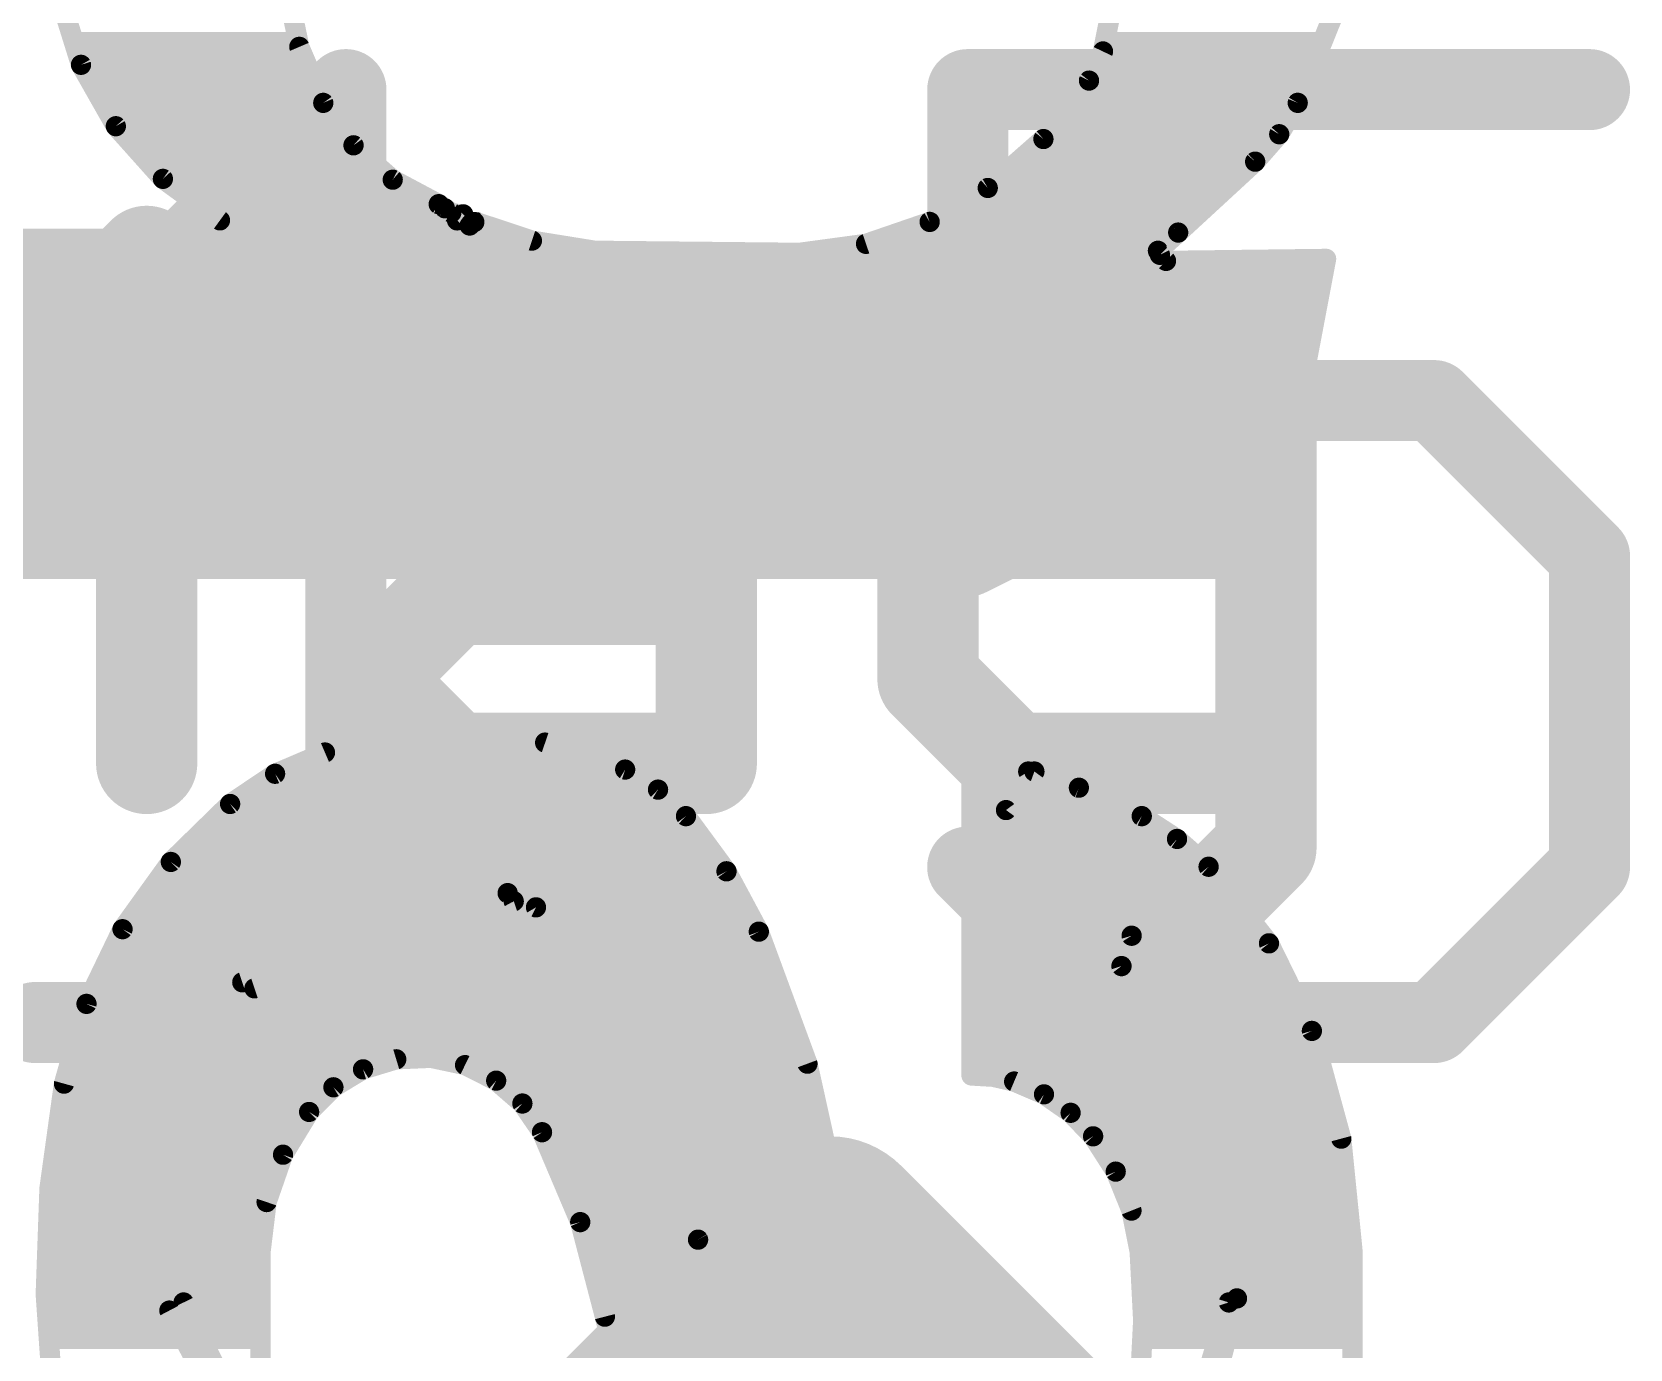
# Model space of a CAD drawing. Extents: x -1.8 to 15.6, y -0.3 to 28.3.
# Drawn here: x 12.284 to 14.288, y 9.462 to 11.112 of the extents above; entities that cross this region are included whole.
import ezdxf

# ---------------------------------------------------------------- set-up
doc = ezdxf.new("R2010")
doc.units = 0
for name, color, linetype in [('21', 53, 'CONTINUOUS'), ('22', 53, 'CONTINUOUS'), ('27', 253, 'CONTINUOUS')]:
    doc.layers.add(name, color=color, linetype=linetype)

msp = doc.modelspace()

# ---------------------------------------------------------------- linework, layer by layer
at = {"layer": '21'}
for points, const_width in [([(12.2159, 10.6193), (12.4277, 10.8311)], 0.127), ([(12.4277, 10.8311), (12.4277, 10.1956)], 0.127), ([(12.8116, 10.6193), (13.0234, 10.6193)], 0.127), ([(13.0234, 10.6193), (13.1294, 10.5133)], 0.127), ([(13.5132, 10.6193), (13.4073, 10.5133)], 0.127), ([(13.831, 10.6193), (13.5132, 10.6193)], 0.127), ([(13.831, 10.0896), (13.831, 10.6193)], 0.127), ([(13.1294, 10.5133), (13.1294, 10.1956)], 0.127), ([(13.4073, 10.5133), (13.4073, 10.3015)], 0.127), ([(12.7057, 10.3015), (12.8116, 10.4074)], 0.127), ([(12.8116, 10.4074), (13.1294, 10.4074)], 0.127), ([(12.8116, 10.1956), (12.7057, 10.3015)], 0.127), ([(13.4073, 10.3015), (13.5132, 10.1956)], 0.127), ([(13.1294, 10.1956), (12.8116, 10.1956)], 0.127), ([(13.5132, 10.1956), (13.831, 10.1956)], 0.127), ([(13.7251, 9.9837), (13.831, 10.0896)], 0.127), ([(13.6192, 9.9837), (13.7251, 9.9837)], 0.127), ([(13.2842, 9.6012), (13.0302, 9.3472)], 0.254), ([(13.2842, 9.6012), (13.2842, 8.0772)], 0.254), ([(13.2842, 9.6012), (13.5382, 9.3472)], 0.254)]:
    msp.add_lwpolyline(points, dxfattribs=dict(at, const_width=const_width))
for points, const_width in [([(12.4595, 10.8311, 1), (12.396, 10.8311)], 0.0635), ([(12.4502, 10.8087, 1), (12.4053, 10.8536)], 0.0635), ([(12.8116, 10.651, 1), (12.8116, 10.5875)], 0.0635), ([(13.0459, 10.6417, 1), (13.001, 10.5968)], 0.0635), ([(13.0234, 10.5875, 1), (13.0234, 10.651)], 0.0635), ([(13.5132, 10.651, 1), (13.5132, 10.5875)], 0.0635), ([(13.5357, 10.5968, 1), (13.4908, 10.6417)], 0.0635), ([(13.8628, 10.6193, 1), (13.7993, 10.6193)], 0.0635), ([(13.831, 10.5875, 1), (13.831, 10.651)], 0.0635), ([(13.1611, 10.5133, 1), (13.0976, 10.5133)], 0.0635), ([(13.1069, 10.4909, 1), (13.1518, 10.5358)], 0.0635), ([(13.4391, 10.5133, 1), (13.3756, 10.5133)], 0.0635), ([(13.3849, 10.5358, 1), (13.4298, 10.4909)], 0.0635), ([(12.8116, 10.4392, 1), (12.8116, 10.3757)], 0.0635), ([(12.8341, 10.385, 1), (12.7891, 10.4299)], 0.0635), ([(13.1294, 10.3757, 1), (13.1294, 10.4392)], 0.0635), ([(12.7281, 10.3239, 1), (12.6832, 10.279)], 0.0635), ([(13.4298, 10.3239, 1), (13.3849, 10.279)], 0.0635), ([(12.6832, 10.3239, 1), (12.7281, 10.279)], 0.0635), ([(13.3756, 10.3015, 1), (13.4391, 10.3015)], 0.0635), ([(12.8116, 10.2273, 1), (12.8116, 10.1638)], 0.0635), ([(13.1294, 10.1638, 1), (13.1294, 10.2273)], 0.0635), ([(13.5132, 10.2273, 1), (13.5132, 10.1638)], 0.0635), ([(13.831, 10.1638, 1), (13.831, 10.2273)], 0.0635), ([(12.7891, 10.1731, 1), (12.8341, 10.218)], 0.0635), ([(13.4908, 10.1731, 1), (13.5357, 10.218)], 0.0635), ([(12.396, 10.1956, 1), (12.4595, 10.1956)], 0.0635), ([(13.0976, 10.1956, 1), (13.1611, 10.1956)], 0.0635), ([(13.8535, 10.0672, 1), (13.8086, 10.1121)], 0.0635), ([(13.7993, 10.0896, 1), (13.8628, 10.0896)], 0.0635), ([(13.6192, 10.0155, 1), (13.6192, 9.952)], 0.0635), ([(13.7251, 9.952, 1), (13.7251, 10.0155)], 0.0635), ([(13.7026, 10.0062, 1), (13.7475, 9.9613)], 0.0635), ([(13.3477, 9.6012, 1), (13.2207, 9.6012)], 0.127), ([(13.3291, 9.6461, 1), (13.2393, 9.5563)], 0.127), ([(13.3291, 9.5563, 1), (13.2393, 9.6461)], 0.127)]:
    msp.add_lwpolyline(points, format="xyb", dxfattribs=dict(at, const_width=const_width))
at = {"layer": '22', "const_width": 0.0254}
for points in [[(12.6191, 11.0938), (12.6035, 11.1684)], [(12.319, 11.1557), (12.3454, 11.0713)], [(13.871, 11.0236), (13.9243, 11.1557)], [(13.6347, 11.1277), (13.6267, 11.088)], [(12.3365, 11.0998), (12.6179, 11.0998)], [(12.6492, 11.0236), (12.6191, 11.0938)], [(13.6267, 11.088), (13.6093, 11.0515)], [(13.6291, 11.0998), (13.9017, 11.0998)], [(12.3444, 11.0744), (12.6274, 11.0744)], [(12.3454, 11.0713), (12.3891, 10.9943)], [(13.6202, 11.0744), (13.8915, 11.0744)], [(12.3581, 11.049), (12.6383, 11.049)], [(13.6093, 11.0515), (13.5521, 10.9783)], [(13.6073, 11.049), (13.8812, 11.049)], [(12.3725, 11.0236), (12.6492, 11.0236)], [(12.6871, 10.9704), (12.6492, 11.0236)], [(13.5875, 11.0236), (13.871, 11.0236)], [(13.8477, 10.9843), (13.871, 11.0236)], [(12.3869, 10.9982), (12.6673, 10.9982)], [(12.3891, 10.9943), (12.4481, 10.9283)], [(13.5676, 10.9982), (13.856, 10.9982)], [(12.4083, 10.9728), (12.6854, 10.9728)], [(12.7363, 10.9273), (12.6871, 10.9704)], [(13.5521, 10.9783), (13.4823, 10.9169)], [(13.5458, 10.9728), (13.8377, 10.9728)], [(13.8176, 10.9499), (13.8477, 10.9843)], [(13.7211, 10.861), (13.8176, 10.9499)], [(12.4311, 10.9474), (12.7133, 10.9474)], [(12.4481, 10.9283), (12.5197, 10.8763)], [(13.517, 10.9474), (13.8148, 10.9474)], [(12.4568, 10.922), (12.7462, 10.922)], [(12.794, 10.8966), (12.7363, 10.9273)], [(13.4823, 10.9169), (13.4095, 10.8743)], [(13.4881, 10.922), (13.7873, 10.922)], [(12.4918, 10.8966), (12.794, 10.8966)], [(12.8016, 10.8915), (12.794, 10.8966)], [(12.8097, 10.8859), (12.8016, 10.8915)], [(13.4475, 10.8966), (13.7597, 10.8966)], [(12.5197, 10.8763), (12.8169, 10.8763)], [(12.8194, 10.8839), (12.8097, 10.8859)], [(12.8169, 10.8763), (12.8245, 10.8839)], [(12.8245, 10.8839), (12.8194, 10.8839)], [(12.8327, 10.8698), (12.8321, 10.8661)], [(12.835, 10.8728), (12.8327, 10.8698)], [(12.8338, 10.8712), (12.8499, 10.8712)], [(12.8385, 10.8742), (12.835, 10.8728)], [(12.8423, 10.8737), (12.8385, 10.8742)], [(12.9108, 10.8509), (12.8423, 10.8737)], [(13.4095, 10.8743), (13.3297, 10.8469)], [(13.4003, 10.8712), (13.7321, 10.8712)], [(12.8321, 10.8534), (11.4021, 10.8534)], [(12.8321, 10.8661), (12.8321, 10.8534)], [(12.9896, 10.8382), (12.9108, 10.8509)], [(13.6957, 10.8382), (13.7211, 10.861)], [(11.409, 10.8458), (12.9426, 10.8458)], [(13.2461, 10.8356), (12.9896, 10.8382)], [(13.3297, 10.8469), (13.2461, 10.8356)], [(13.3216, 10.8458), (13.7041, 10.8458)], [(13.6982, 10.8331), (13.6957, 10.8382)], [(13.7059, 10.8255), (13.6982, 10.8331)], [(13.9065, 10.828), (13.7059, 10.8255)], [(13.8329, 10.4394), (13.9065, 10.828)], [(11.4319, 10.8204), (13.905, 10.8204)], [(11.4548, 10.795), (13.9002, 10.795)], [(11.4777, 10.7696), (13.8954, 10.7696)], [(11.5006, 10.7442), (13.8906, 10.7442)], [(11.5235, 10.7188), (13.8858, 10.7188)], [(11.5464, 10.6934), (13.881, 10.6934)], [(11.5693, 10.668), (13.8762, 10.668)], [(11.5922, 10.6426), (13.8714, 10.6426)], [(11.6151, 10.6172), (13.8665, 10.6172)], [(11.638, 10.5918), (13.8617, 10.5918)], [(11.6609, 10.5664), (13.8569, 10.5664)], [(11.6839, 10.541), (13.8521, 10.541)], [(11.7068, 10.5156), (13.8473, 10.5156)], [(11.7297, 10.4902), (13.8425, 10.4902)], [(11.7526, 10.4648), (13.8377, 10.4648)], [(11.7755, 10.4394), (13.8329, 10.4394)], [(12.7178, 10.2235), (12.8219, 10.2311)], [(12.8219, 10.2311), (12.9273, 10.2217)], [(12.5888, 10.1826), (12.6513, 10.2092)], [(12.6513, 10.2092), (12.7178, 10.2235)], [(12.6586, 10.2108), (12.9597, 10.2108)], [(12.9273, 10.2217), (13.0277, 10.1879)], [(13.0277, 10.1879), (13.0689, 10.1628)], [(13.462, 9.8044), (13.462, 10.193)], [(13.462, 10.193), (13.5331, 10.1854)], [(12.5324, 10.1447), (12.5888, 10.1826)], [(12.5953, 10.1854), (13.0318, 10.1854)], [(13.462, 10.1854), (13.5331, 10.1854)], [(13.5052, 10.1371), (13.5408, 10.1854)], [(13.5331, 10.1854), (13.6627, 9.9796)], [(13.5408, 10.1854), (13.5966, 10.1651)], [(13.5408, 10.1854), (13.5408, 10.1854)], [(12.5551, 10.16), (13.0718, 10.16)], [(13.0689, 10.1628), (13.1039, 10.1295)], [(13.462, 10.16), (13.5491, 10.16)], [(13.522, 10.16), (13.6079, 10.16)], [(13.5966, 10.1651), (13.6754, 10.1295)], [(12.4581, 10.0721), (12.5324, 10.1447)], [(12.522, 10.1346), (13.0985, 10.1346)], [(13.1039, 10.1295), (13.1547, 10.0604)], [(13.462, 10.1346), (13.5651, 10.1346)], [(13.65, 9.9415), (13.5052, 10.1371)], [(13.507, 10.1346), (13.6641, 10.1346)], [(13.6754, 10.1295), (13.7196, 10.1009)], [(12.496, 10.1092), (13.1188, 10.1092)], [(13.462, 10.1092), (13.5811, 10.1092)], [(13.5259, 10.1092), (13.7068, 10.1092)], [(13.7196, 10.1009), (13.7592, 10.066)], [(12.3974, 9.9878), (12.4581, 10.0721)], [(12.47, 10.0838), (13.1375, 10.0838)], [(13.462, 10.0838), (13.5971, 10.0838)], [(13.5447, 10.0838), (13.739, 10.0838)], [(13.7592, 10.066), (13.8349, 9.9701)], [(12.4482, 10.0584), (13.1558, 10.0584)], [(13.1547, 10.0604), (13.1953, 9.9847)], [(13.462, 10.0584), (13.6131, 10.0584)], [(13.5635, 10.0584), (13.7652, 10.0584)], [(12.43, 10.033), (13.1694, 10.033)], [(12.5476, 9.9212), (12.8804, 10.033)], [(12.8803, 10.033), (12.8804, 10.033)], [(12.8804, 10.033), (12.9159, 10.0152)], [(13.462, 10.033), (13.6291, 10.033)], [(13.5823, 10.033), (13.7852, 10.033)], [(12.4117, 10.0076), (12.8427, 10.0076)], [(12.888, 10.0228), (12.5629, 9.9136)], [(12.8047, 10.0076), (12.9203, 10.0076)], [(13.1191, 9.5986), (12.888, 10.0228)], [(12.8963, 10.0076), (13.183, 10.0076)], [(12.9159, 10.0152), (13.396, 9.1897)], [(13.462, 10.0076), (13.6451, 10.0076)], [(13.6011, 10.0076), (13.8053, 10.0076)], [(12.3523, 9.8942), (12.3974, 9.9878)], [(12.3948, 9.9822), (12.767, 9.9822)], [(12.7291, 9.9822), (12.9351, 9.9822)], [(12.9101, 9.9822), (13.1962, 9.9822)], [(13.1953, 9.9847), (13.2563, 9.8192)], [(13.462, 9.9822), (13.6611, 9.9822)], [(13.6199, 9.9822), (13.8253, 9.9822)], [(13.6627, 9.9796), (13.7948, 9.525)], [(13.8349, 9.9701), (13.8887, 9.8603)], [(12.3825, 9.9568), (12.6914, 9.9568)], [(12.6535, 9.9568), (12.9499, 9.9568)], [(12.9239, 9.9568), (13.2056, 9.9568)], [(13.462, 9.9568), (13.6693, 9.9568)], [(13.6387, 9.9568), (13.8414, 9.9568)], [(12.3703, 9.9314), (12.6158, 9.9314)], [(12.5779, 9.9314), (12.9646, 9.9314)], [(12.9378, 9.9314), (13.2149, 9.9314)], [(13.462, 9.9314), (13.6767, 9.9314)], [(13.7846, 9.5199), (13.65, 9.9415)], [(13.6532, 9.9314), (13.8538, 9.9314)], [(12.358, 9.906), (12.5612, 9.906)], [(12.4562, 9.5097), (12.5476, 9.9212)], [(12.5629, 9.9136), (12.474, 9.5199)], [(12.5442, 9.906), (12.9794, 9.906)], [(12.9516, 9.906), (13.2243, 9.906)], [(13.462, 9.906), (13.6841, 9.906)], [(13.6613, 9.906), (13.8663, 9.906)], [(12.3241, 9.7942), (12.3523, 9.8942)], [(12.3485, 9.8806), (12.5554, 9.8806)], [(12.5386, 9.8806), (12.9942, 9.8806)], [(12.9655, 9.8806), (13.2336, 9.8806)], [(13.462, 9.8806), (13.6915, 9.8806)], [(13.6694, 9.8806), (13.8787, 9.8806)], [(12.3413, 9.8552), (12.5497, 9.8552)], [(12.5329, 9.8552), (13.0089, 9.8552)], [(12.9793, 9.8552), (13.243, 9.8552)], [(13.462, 9.8552), (13.6988, 9.8552)], [(13.6775, 9.8552), (13.8901, 9.8552)], [(13.8887, 9.8603), (13.9255, 9.7252)], [(12.3341, 9.8298), (12.544, 9.8298)], [(12.5273, 9.8298), (13.0237, 9.8298)], [(12.7843, 9.8266), (12.7407, 9.8247)], [(12.8269, 9.8175), (12.7843, 9.8266)], [(12.9931, 9.8298), (13.2523, 9.8298)], [(13.462, 9.8298), (13.7062, 9.8298)], [(13.6856, 9.8298), (13.897, 9.8298)], [(12.6991, 9.8121), (12.6619, 9.7897)], [(12.7407, 9.8247), (12.6991, 9.8121)], [(12.8659, 9.7979), (12.8269, 9.8175)], [(13.2563, 9.8192), (13.2944, 9.6469)], [(12.3059, 9.6628), (12.3241, 9.7942)], [(12.327, 9.8044), (12.5382, 9.8044)], [(12.5216, 9.8044), (12.6863, 9.8044)], [(12.6619, 9.7897), (12.6314, 9.7587)], [(12.853, 9.8044), (13.0385, 9.8044)], [(12.8988, 9.7693), (12.8659, 9.7979)], [(13.007, 9.8044), (13.2595, 9.8044)], [(13.489, 9.8028), (13.462, 9.8044)], [(13.4623, 9.8044), (13.7136, 9.8044)], [(13.5154, 9.7968), (13.489, 9.8028)], [(13.5528, 9.7808), (13.5154, 9.7968)], [(13.6938, 9.8044), (13.9039, 9.8044)], [(12.322, 9.779), (12.5325, 9.779)], [(12.516, 9.779), (12.6514, 9.779)], [(12.8877, 9.779), (13.0533, 9.779)], [(12.9235, 9.7333), (12.8988, 9.7693)], [(13.0208, 9.779), (13.2652, 9.779)], [(13.5862, 9.7576), (13.5528, 9.7808)], [(13.5554, 9.779), (13.721, 9.779)], [(13.7019, 9.779), (13.9109, 9.779)], [(12.3185, 9.7536), (12.5267, 9.7536)], [(12.5103, 9.7536), (12.6283, 9.7536)], [(12.6314, 9.7587), (12.5987, 9.7051)], [(12.9096, 9.7536), (13.068, 9.7536)], [(13.0347, 9.7536), (13.2708, 9.7536)], [(13.6144, 9.7282), (13.5862, 9.7576)], [(13.5901, 9.7536), (13.7284, 9.7536)], [(13.71, 9.7536), (13.9178, 9.7536)], [(12.3149, 9.7282), (12.521, 9.7282)], [(12.5047, 9.7282), (12.6128, 9.7282)], [(12.9713, 9.6206), (12.9235, 9.7333)], [(12.9257, 9.7282), (13.0828, 9.7282)], [(13.0485, 9.7282), (13.2764, 9.7282)], [(13.6428, 9.6839), (13.6144, 9.7282)], [(13.6144, 9.7282), (13.7357, 9.7282)], [(13.7181, 9.7282), (13.9247, 9.7282)], [(13.9255, 9.7252), (13.9395, 9.5859)], [(12.3114, 9.7028), (12.5153, 9.7028)], [(12.4991, 9.7028), (12.5979, 9.7028)], [(12.5987, 9.7051), (12.5781, 9.6458)], [(12.9364, 9.7028), (13.0976, 9.7028)], [(13.0623, 9.7028), (13.282, 9.7028)], [(13.6307, 9.7028), (13.7431, 9.7028)], [(13.7262, 9.7028), (13.9278, 9.7028)], [(12.3079, 9.6774), (12.5095, 9.6774)], [(12.4934, 9.6774), (12.5891, 9.6774)], [(12.9472, 9.6774), (13.1124, 9.6774)], [(13.0762, 9.6774), (13.2876, 9.6774)], [(13.6625, 9.6351), (13.6428, 9.6839)], [(13.6454, 9.6774), (13.7505, 9.6774)], [(13.7343, 9.6774), (13.9303, 9.6774)], [(12.3012, 9.5301), (12.3059, 9.6628)], [(12.3055, 9.652), (12.5038, 9.652)], [(12.4878, 9.652), (12.5803, 9.652)], [(12.5781, 9.6458), (12.5705, 9.5834)], [(12.958, 9.652), (13.1271, 9.652)], [(13.09, 9.652), (13.2933, 9.652)], [(13.2944, 9.6469), (13.335, 9.4437)], [(13.6557, 9.652), (13.7579, 9.652)], [(13.7424, 9.652), (13.9329, 9.652)], [(12.3046, 9.6266), (12.4981, 9.6266)], [(12.4821, 9.6266), (12.5758, 9.6266)], [(12.9688, 9.6266), (13.1419, 9.6266)], [(13.1038, 9.6266), (13.2984, 9.6266)], [(13.6728, 9.5834), (13.6625, 9.6351)], [(13.6642, 9.6266), (13.7653, 9.6266)], [(13.7505, 9.6266), (13.9354, 9.6266)], [(13.0023, 9.5021), (12.9713, 9.6206)], [(12.3037, 9.6012), (12.4923, 9.6012)], [(12.4765, 9.6012), (12.5727, 9.6012)], [(12.9764, 9.6012), (13.1567, 9.6012)], [(13.1177, 9.6012), (13.3035, 9.6012)], [(13.3807, 9.1592), (13.1191, 9.5986)], [(13.6692, 9.6012), (13.7726, 9.6012)], [(13.7586, 9.6012), (13.938, 9.6012)], [(13.9395, 9.5859), (13.9395, 9.4056)], [(12.3028, 9.5758), (12.4866, 9.5758)], [(12.4709, 9.5758), (12.5705, 9.5758)], [(12.5705, 9.5834), (12.5705, 9.4488)], [(12.983, 9.5758), (13.1714, 9.5758)], [(13.1327, 9.5758), (13.3086, 9.5758)], [(13.6772, 9.4971), (13.6728, 9.5834)], [(13.6732, 9.5758), (13.78, 9.5758)], [(13.7667, 9.5758), (13.9395, 9.5758)], [(12.3019, 9.5504), (12.4809, 9.5504)], [(12.4652, 9.5504), (12.5705, 9.5504)], [(12.9897, 9.5504), (13.1862, 9.5504)], [(13.1478, 9.5504), (13.3137, 9.5504)], [(13.6745, 9.5504), (13.7874, 9.5504)], [(13.7749, 9.5504), (13.9395, 9.5504)], [(12.319, 9.2735), (12.3012, 9.5301)], [(12.3015, 9.525), (12.4751, 9.525)], [(12.4596, 9.525), (12.5705, 9.525)], [(12.9963, 9.525), (13.201, 9.525)], [(13.1629, 9.525), (13.3187, 9.525)], [(13.6758, 9.525), (13.7948, 9.525)], [(13.7948, 9.525), (13.6855, 9.1059)], [(13.783, 9.525), (13.9395, 9.525)], [(12.8321, 8.796), (12.4562, 9.5097)], [(12.474, 9.5199), (12.8321, 8.796)], [(13.6703, 9.1414), (13.7846, 9.5199)], [(12.3033, 9.4996), (12.484, 9.4996)], [(12.4615, 9.4996), (12.5705, 9.4996)], [(13.0886, 9.1389), (13.0023, 9.5021)], [(13.0029, 9.4996), (13.2158, 9.4996)], [(13.178, 9.4996), (13.3238, 9.4996)], [(13.6728, 9.4107), (13.6772, 9.4971)], [(13.6771, 9.4996), (13.7881, 9.4996)], [(13.7784, 9.4996), (13.9395, 9.4996)], [(12.3051, 9.4742), (12.4966, 9.4742)], [(12.4749, 9.4742), (12.5705, 9.4742)], [(13.0089, 9.4742), (13.2305, 9.4742)], [(13.1932, 9.4742), (13.3289, 9.4742)], [(13.6761, 9.4742), (13.7815, 9.4742)], [(13.7708, 9.4742), (13.9395, 9.4742)]]:
    msp.add_lwpolyline(points, dxfattribs=at)
at = {"layer": '22', "const_width": 0.0127}
for points in [[(12.3365, 11.1061, 1), (12.3365, 11.0935)], [(12.625, 11.0963, 1), (12.6133, 11.0913)], [(12.6129, 11.0925, 1), (12.6254, 11.0951)], [(12.6179, 11.0935, 1), (12.6179, 11.1061)], [(13.6325, 11.0853, 1), (13.621, 11.0908)], [(13.6291, 11.1061, 1), (13.6291, 11.0935)], [(13.9017, 11.0935, 1), (13.9017, 11.1061)], [(12.3444, 11.0808, 1), (12.3444, 11.0681)], [(12.3509, 11.0744, 1), (12.3399, 11.0681)], [(12.6274, 11.0681, 1), (12.6274, 11.0808)], [(13.6202, 11.0808, 1), (13.6202, 11.0681)], [(13.6205, 11.0893, 1), (13.633, 11.0868)], [(13.8915, 11.0681, 1), (13.8915, 11.0808)], [(12.3394, 11.0694, 1), (12.3515, 11.0732)], [(12.3581, 11.0554, 1), (12.3581, 11.0427)], [(12.6383, 11.0427, 1), (12.6383, 11.0554)], [(13.6073, 11.0554, 1), (13.6073, 11.0427)], [(13.6035, 11.0543, 1), (13.615, 11.0488)], [(13.6143, 11.0476, 1), (13.6043, 11.0554)], [(13.8812, 11.0427, 1), (13.8812, 11.0554)], [(12.3725, 11.0299, 1), (12.3725, 11.0173)], [(12.6543, 11.0273, 1), (12.644, 11.0199)], [(12.6433, 11.0211, 1), (12.655, 11.0261)], [(12.6492, 11.0173, 1), (12.6492, 11.0299)], [(13.5875, 11.0299, 1), (13.5875, 11.0173)], [(13.8651, 11.026, 1), (13.8769, 11.0212)], [(13.8764, 11.0204, 1), (13.8655, 11.0269)], [(13.871, 11.0173, 1), (13.871, 11.0299)], [(12.3869, 11.0046, 1), (12.3869, 10.9919)], [(12.3938, 10.9986, 1), (12.3844, 10.9901)], [(12.3836, 10.9912, 1), (12.3946, 10.9975)], [(12.6673, 10.9919, 1), (12.6673, 11.0046)], [(13.5676, 11.0046, 1), (13.5676, 10.9919)], [(13.856, 10.9919, 1), (13.856, 11.0046)], [(12.4083, 10.9792, 1), (12.4083, 10.9665)], [(12.6913, 10.9752, 1), (12.6829, 10.9656)], [(12.6819, 10.9667, 1), (12.6923, 10.9741)], [(12.6854, 10.9665, 1), (12.6854, 10.9792)], [(13.5458, 10.9792, 1), (13.5458, 10.9665)], [(13.5471, 10.9822, 1), (13.5571, 10.9744)], [(13.5563, 10.9735, 1), (13.5479, 10.983)], [(13.8377, 10.9665, 1), (13.8377, 10.9792)], [(13.8423, 10.9875, 1), (13.8532, 10.981)], [(13.8525, 10.9801, 1), (13.843, 10.9885)], [(13.8128, 10.9541, 1), (13.8224, 10.9457)], [(13.8219, 10.9453, 1), (13.8133, 10.9546)], [(12.4311, 10.9537, 1), (12.4311, 10.9411)], [(12.4518, 10.9335, 1), (12.4444, 10.9232)], [(12.7133, 10.9411, 1), (12.7133, 10.9537)], [(13.517, 10.9537, 1), (13.517, 10.9411)], [(13.8148, 10.9411, 1), (13.8148, 10.9537)], [(12.4434, 10.9241, 1), (12.4528, 10.9326)], [(12.4568, 10.9284, 1), (12.4568, 10.9157)], [(12.7392, 10.9329, 1), (12.7333, 10.9217)], [(12.7321, 10.9225, 1), (12.7404, 10.9321)], [(12.7462, 10.9157, 1), (12.7462, 10.9284)], [(13.4781, 10.9217, 1), (13.4865, 10.9122)], [(13.4855, 10.9114, 1), (13.4791, 10.9224)], [(13.4881, 10.9284, 1), (13.4881, 10.9157)], [(13.7873, 10.9157, 1), (13.7873, 10.9284)], [(12.4918, 10.903, 1), (12.4918, 10.8903)], [(12.7975, 10.9019, 1), (12.7904, 10.8913)], [(12.791, 10.891, 1), (12.797, 10.9022)], [(12.794, 10.8903, 1), (12.794, 10.903)], [(12.8052, 10.8967, 1), (12.798, 10.8863)], [(12.798, 10.8862, 1), (12.8051, 10.8968)], [(13.4475, 10.903, 1), (13.4475, 10.8903)], [(13.7597, 10.8903, 1), (13.7597, 10.903)], [(12.5197, 10.8827, 1), (12.5197, 10.87)], [(12.5159, 10.8712, 1), (12.5234, 10.8815)], [(12.811, 10.8921, 1), (12.8084, 10.8797)], [(12.8061, 10.8807, 1), (12.8133, 10.8911)], [(12.8124, 10.8808, 1), (12.8214, 10.8718)], [(12.8194, 10.8903, 1), (12.8194, 10.8776)], [(12.8169, 10.87, 1), (12.8169, 10.8827)], [(12.8181, 10.8777, 1), (12.8206, 10.8901)], [(12.829, 10.8794, 1), (12.82, 10.8884)], [(12.8245, 10.8776, 1), (12.8245, 10.8903)], [(12.8277, 10.8738, 1), (12.8376, 10.8659)], [(12.839, 10.8688, 1), (12.8264, 10.8709)], [(12.8338, 10.8775, 1), (12.8338, 10.8649)], [(12.8327, 10.8787, 1), (12.8374, 10.8669)], [(12.84, 10.8688, 1), (12.8301, 10.8768)], [(12.8393, 10.8805, 1), (12.8377, 10.8679)], [(12.8443, 10.8797, 1), (12.8403, 10.8677)], [(12.8409, 10.8683, 1), (12.8362, 10.8801)], [(12.8415, 10.8674, 1), (12.8431, 10.88)], [(12.8499, 10.8649, 1), (12.8499, 10.8775)], [(13.4003, 10.8775, 1), (13.4003, 10.8649)], [(13.4062, 10.8798, 1), (13.4127, 10.8689)], [(13.4115, 10.8683, 1), (13.4074, 10.8804)], [(13.7321, 10.8649, 1), (13.7321, 10.8775)], [(12.8384, 10.8661, 1), (12.8257, 10.8661)], [(12.8258, 10.8671, 1), (12.8383, 10.8651)], [(12.8321, 10.8471, 1), (12.8321, 10.8598)], [(12.9118, 10.8572, 1), (12.9098, 10.8447)], [(12.9088, 10.8449, 1), (12.9128, 10.8569)], [(13.7168, 10.8657, 1), (13.7254, 10.8564)], [(13.7253, 10.8563, 1), (13.7168, 10.8657)], [(12.8257, 10.8534, 1), (12.8384, 10.8534)], [(12.9426, 10.8395, 1), (12.9426, 10.8521)], [(12.9896, 10.8446, 1), (12.9895, 10.8319)], [(12.9886, 10.832, 1), (12.9906, 10.8445)], [(13.2452, 10.8419, 1), (13.2469, 10.8293)], [(13.246, 10.8293, 1), (13.2461, 10.842)], [(13.3216, 10.8521, 1), (13.3216, 10.8395)], [(13.3276, 10.8529, 1), (13.3317, 10.8409)], [(13.3305, 10.8406, 1), (13.3288, 10.8532)], [(13.7014, 10.841, 1), (13.69, 10.8354)], [(13.6914, 10.8429, 1), (13.6999, 10.8335)], [(13.7026, 10.8376, 1), (13.6937, 10.8286)], [(13.6925, 10.8303, 1), (13.7039, 10.8359)], [(13.7041, 10.8395, 1), (13.7041, 10.8521)], [(13.9127, 10.8268, 1), (13.9002, 10.8292)], [(13.9066, 10.8217, 1), (13.9064, 10.8344)], [(13.7058, 10.8319, 1), (13.706, 10.8192)], [(13.7014, 10.821, 1), (13.7103, 10.83)], [(13.905, 10.8141, 1), (13.905, 10.8268)], [(13.9002, 10.7887, 1), (13.9002, 10.8013)], [(13.8954, 10.7633, 1), (13.8954, 10.7759)], [(13.8906, 10.7379, 1), (13.8906, 10.7506)], [(13.8858, 10.7125, 1), (13.8858, 10.7251)], [(13.881, 10.6871, 1), (13.881, 10.6997)], [(13.8762, 10.6617, 1), (13.8762, 10.6744)], [(13.8714, 10.6363, 1), (13.8714, 10.6489)], [(13.8665, 10.6109, 1), (13.8665, 10.6235)], [(13.8617, 10.5855, 1), (13.8617, 10.5982)], [(13.8569, 10.5601, 1), (13.8569, 10.5727)], [(13.8521, 10.5347, 1), (13.8521, 10.5473)], [(13.8473, 10.5093, 1), (13.8473, 10.522)], [(13.8425, 10.4839, 1), (13.8425, 10.4965)], [(13.8377, 10.4585, 1), (13.8377, 10.4711)], [(13.8266, 10.4406, 1), (13.8391, 10.4382)], [(13.8329, 10.4331, 1), (13.8329, 10.4458)], [(12.8224, 10.2374, 1), (12.8213, 10.2248)], [(12.8223, 10.2248, 1), (12.8214, 10.2375)], [(12.65, 10.2154, 1), (12.6527, 10.203)], [(12.6538, 10.2034, 1), (12.6488, 10.2151)], [(12.6586, 10.2172, 1), (12.6586, 10.2045)], [(12.7173, 10.2299, 1), (12.7182, 10.2172)], [(12.7191, 10.2173, 1), (12.7164, 10.2297)], [(12.9294, 10.2277, 1), (12.9253, 10.2157)], [(12.9268, 10.2154, 1), (12.9279, 10.228)], [(12.9597, 10.2045, 1), (12.9597, 10.2172)], [(13.031, 10.1933, 1), (13.0244, 10.1825)], [(13.0257, 10.1819, 1), (13.0297, 10.1939)], [(13.4683, 10.193, 1), (13.4556, 10.193)], [(13.4627, 10.1993, 1), (13.4613, 10.1867)], [(12.5863, 10.1885, 1), (12.5913, 10.1768)], [(12.5923, 10.1774, 1), (12.5852, 10.1879)], [(12.5953, 10.1918, 1), (12.5953, 10.1791)], [(13.0318, 10.1791, 1), (13.0318, 10.1918)], [(13.462, 10.1918, 1), (13.462, 10.1791)], [(13.5385, 10.1888, 1), (13.5277, 10.182)], [(13.5324, 10.1791, 1), (13.5338, 10.1917)], [(13.5331, 10.1791, 1), (13.5331, 10.1918)], [(13.5408, 10.1918, 1), (13.5408, 10.1791)], [(13.5429, 10.1914, 1), (13.5386, 10.1795)], [(13.5459, 10.1817, 1), (13.5357, 10.1892)], [(13.5408, 10.1791, 1), (13.5408, 10.1918)], [(12.5551, 10.1663, 1), (12.5551, 10.1537)], [(13.0732, 10.1674, 1), (13.0645, 10.1582)], [(13.0656, 10.1573, 1), (13.0722, 10.1682)], [(13.0718, 10.1537, 1), (13.0718, 10.1663)], [(13.462, 10.1663, 1), (13.462, 10.1537)], [(13.522, 10.1663, 1), (13.522, 10.1537)], [(13.5491, 10.1537, 1), (13.5491, 10.1663)], [(13.5992, 10.1709, 1), (13.594, 10.1593)], [(13.5944, 10.1592, 1), (13.5987, 10.1711)], [(13.6079, 10.1537, 1), (13.6079, 10.1663)], [(12.522, 10.141, 1), (12.522, 10.1283)], [(12.5288, 10.15, 1), (12.5359, 10.1395)], [(12.5368, 10.1402, 1), (12.5279, 10.1493)], [(13.109, 10.1333, 1), (13.0988, 10.1258)], [(13.0985, 10.1283, 1), (13.0985, 10.141)], [(13.0995, 10.1249, 1), (13.1083, 10.1341)], [(13.462, 10.141, 1), (13.462, 10.1283)], [(13.5103, 10.1409, 1), (13.5001, 10.1333)], [(13.5001, 10.1409, 1), (13.5103, 10.1334)], [(13.507, 10.141, 1), (13.507, 10.1283)], [(13.5651, 10.1283, 1), (13.5651, 10.141)], [(13.6641, 10.1283, 1), (13.6641, 10.141)], [(13.6788, 10.1349, 1), (13.6719, 10.1242)], [(13.6728, 10.1237, 1), (13.678, 10.1353)], [(12.496, 10.1156, 1), (12.496, 10.1029)], [(13.1188, 10.1029, 1), (13.1188, 10.1156)], [(13.462, 10.1156, 1), (13.462, 10.1029)], [(13.5259, 10.1156, 1), (13.5259, 10.1029)], [(13.5811, 10.1029, 1), (13.5811, 10.1156)], [(13.7068, 10.1029, 1), (13.7068, 10.1156)], [(13.7238, 10.1057, 1), (13.7154, 10.0961)], [(13.7162, 10.0956, 1), (13.7231, 10.1062)], [(12.4536, 10.0767, 1), (12.4625, 10.0676)], [(12.4632, 10.0684, 1), (12.4529, 10.0758)], [(12.47, 10.0901, 1), (12.47, 10.0775)], [(13.1375, 10.0775, 1), (13.1375, 10.0901)], [(13.462, 10.0901, 1), (13.462, 10.0775)], [(13.5447, 10.0901, 1), (13.5447, 10.0775)], [(13.5971, 10.0775, 1), (13.5971, 10.0901)], [(13.739, 10.0775, 1), (13.739, 10.0901)], [(13.7642, 10.07, 1), (13.7542, 10.0621)], [(12.4482, 10.0648, 1), (12.4482, 10.0521)], [(13.1603, 10.0634, 1), (13.1491, 10.0574)], [(13.1496, 10.0566, 1), (13.1599, 10.0641)], [(13.1558, 10.0521, 1), (13.1558, 10.0648)], [(13.462, 10.0648, 1), (13.462, 10.0521)], [(13.5635, 10.0648, 1), (13.5635, 10.0521)], [(13.6131, 10.0521, 1), (13.6131, 10.0648)], [(13.755, 10.0613, 1), (13.7634, 10.0708)], [(13.7652, 10.0521, 1), (13.7652, 10.0648)], [(12.43, 10.0394, 1), (12.43, 10.0267)], [(12.8832, 10.0387, 1), (12.8775, 10.0273)], [(12.8803, 10.0394, 1), (12.8803, 10.0267)], [(12.8824, 10.027, 1), (12.8784, 10.039)], [(12.8804, 10.0267, 1), (12.8804, 10.0394)], [(13.1694, 10.0267, 1), (13.1694, 10.0394)], [(13.462, 10.0394, 1), (13.462, 10.0267)], [(13.5823, 10.0394, 1), (13.5823, 10.0267)], [(13.6291, 10.0267, 1), (13.6291, 10.0394)], [(13.7852, 10.0267, 1), (13.7852, 10.0394)], [(12.4117, 10.0139, 1), (12.4117, 10.0013)], [(12.8047, 10.0139, 1), (12.8047, 10.0013)], [(12.8427, 10.0013, 1), (12.8427, 10.0139)], [(12.8936, 10.0259, 1), (12.8824, 10.0198)], [(12.89, 10.0168, 1), (12.886, 10.0288)], [(12.8963, 10.0139, 1), (12.8963, 10.0013)], [(12.9214, 10.0184, 1), (12.9104, 10.012)], [(12.913, 10.0095, 1), (12.9187, 10.0209)], [(12.9203, 10.0013, 1), (12.9203, 10.0139)], [(13.183, 10.0013, 1), (13.183, 10.0139)], [(13.462, 10.0139, 1), (13.462, 10.0013)], [(13.6011, 10.0139, 1), (13.6011, 10.0013)], [(13.6451, 10.0013, 1), (13.6451, 10.0139)], [(13.8053, 10.0013, 1), (13.8053, 10.0139)], [(12.4032, 9.985, 1), (12.3917, 9.9905)], [(12.3948, 9.9886, 1), (12.3948, 9.9759)], [(12.3923, 9.9915, 1), (12.4026, 9.9841)], [(12.7291, 9.9886, 1), (12.7291, 9.9759)], [(12.767, 9.9759, 1), (12.767, 9.9886)], [(12.9101, 9.9886, 1), (12.9101, 9.9759)], [(12.9351, 9.9759, 1), (12.9351, 9.9886)], [(13.2012, 9.9869, 1), (13.1893, 9.9825)], [(13.1897, 9.9817, 1), (13.2009, 9.9877)], [(13.1962, 9.9759, 1), (13.1962, 9.9886)], [(13.462, 9.9886, 1), (13.462, 9.9759)], [(13.6199, 9.9886, 1), (13.6199, 9.9759)], [(13.6688, 9.9814, 1), (13.6566, 9.9778)], [(13.6573, 9.9762, 1), (13.6681, 9.983)], [(13.6611, 9.9759, 1), (13.6611, 9.9886)], [(13.8253, 9.9759, 1), (13.8253, 9.9886)], [(13.8406, 9.9729, 1), (13.8292, 9.9673)], [(13.8299, 9.9661, 1), (13.8399, 9.974)], [(12.3825, 9.9632, 1), (12.3825, 9.9505)], [(12.6535, 9.9632, 1), (12.6535, 9.9505)], [(12.6914, 9.9505, 1), (12.6914, 9.9632)], [(12.9239, 9.9632, 1), (12.9239, 9.9505)], [(12.9499, 9.9505, 1), (12.9499, 9.9632)], [(13.2056, 9.9505, 1), (13.2056, 9.9632)], [(13.462, 9.9632, 1), (13.462, 9.9505)], [(13.6387, 9.9632, 1), (13.6387, 9.9505)], [(13.6693, 9.9505, 1), (13.6693, 9.9632)], [(13.8414, 9.9505, 1), (13.8414, 9.9632)], [(12.3703, 9.9377, 1), (12.3703, 9.9251)], [(12.5779, 9.9377, 1), (12.5779, 9.9251)], [(12.6158, 9.9251, 1), (12.6158, 9.9377)], [(12.9378, 9.9377, 1), (12.9378, 9.9251)], [(12.9646, 9.9251, 1), (12.9646, 9.9377)], [(13.2149, 9.9251, 1), (13.2149, 9.9377)], [(13.462, 9.9377, 1), (13.462, 9.9251)], [(13.656, 9.9435, 1), (13.6439, 9.9396)], [(13.6449, 9.9377, 1), (13.6551, 9.9453)], [(13.6532, 9.9377, 1), (13.6532, 9.9251)], [(13.6767, 9.9251, 1), (13.6767, 9.9377)], [(13.8538, 9.9251, 1), (13.8538, 9.9377)], [(12.358, 9.9123, 1), (12.358, 9.8997)], [(12.5442, 9.9123, 1), (12.5442, 9.8997)], [(12.5456, 9.9272, 1), (12.5496, 9.9152)], [(12.5538, 9.9198, 1), (12.5414, 9.9226)], [(12.5609, 9.9196, 1), (12.5649, 9.9076)], [(12.5691, 9.9122, 1), (12.5567, 9.915)], [(12.5612, 9.8997, 1), (12.5612, 9.9123)], [(12.9516, 9.9123, 1), (12.9516, 9.8997)], [(12.9794, 9.8997, 1), (12.9794, 9.9123)], [(13.2243, 9.8997, 1), (13.2243, 9.9123)], [(13.462, 9.9123, 1), (13.462, 9.8997)], [(13.6613, 9.9123, 1), (13.6613, 9.8997)], [(13.6841, 9.8997, 1), (13.6841, 9.9123)], [(13.8663, 9.8997, 1), (13.8663, 9.9123)], [(12.3466, 9.8969, 1), (12.358, 9.8914)], [(12.3584, 9.8925, 1), (12.3462, 9.8959)], [(12.3485, 9.887, 1), (12.3485, 9.8743)], [(12.5386, 9.887, 1), (12.5386, 9.8743)], [(12.5554, 9.8743, 1), (12.5554, 9.887)], [(12.9655, 9.887, 1), (12.9655, 9.8743)], [(12.9942, 9.8743, 1), (12.9942, 9.887)], [(13.2336, 9.8743, 1), (13.2336, 9.887)], [(13.462, 9.887, 1), (13.462, 9.8743)], [(13.6694, 9.887, 1), (13.6694, 9.8743)], [(13.6915, 9.8743, 1), (13.6915, 9.887)], [(13.8787, 9.8743, 1), (13.8787, 9.887)], [(12.3413, 9.8615, 1), (12.3413, 9.8489)], [(12.5329, 9.8615, 1), (12.5329, 9.8489)], [(12.5497, 9.8489, 1), (12.5497, 9.8615)], [(12.9793, 9.8615, 1), (12.9793, 9.8489)], [(13.0089, 9.8489, 1), (13.0089, 9.8615)], [(13.243, 9.8489, 1), (13.243, 9.8615)], [(13.462, 9.8615, 1), (13.462, 9.8489)], [(13.6775, 9.8615, 1), (13.6775, 9.8489)], [(13.6988, 9.8489, 1), (13.6988, 9.8615)], [(13.8948, 9.862, 1), (13.8826, 9.8586)], [(13.883, 9.8575, 1), (13.8944, 9.8631)], [(13.8901, 9.8489, 1), (13.8901, 9.8615)], [(12.3341, 9.8361, 1), (12.3341, 9.8235)], [(12.5273, 9.8361, 1), (12.5273, 9.8235)], [(12.544, 9.8235, 1), (12.544, 9.8361)], [(12.7856, 9.8328, 1), (12.7829, 9.8204)], [(12.7845, 9.8202, 1), (12.784, 9.8329)], [(12.9931, 9.8361, 1), (12.9931, 9.8235)], [(13.0237, 9.8235, 1), (13.0237, 9.8361)], [(13.2523, 9.8235, 1), (13.2523, 9.8361)], [(13.462, 9.8361, 1), (13.462, 9.8235)], [(13.6856, 9.8361, 1), (13.6856, 9.8235)], [(13.7062, 9.8235, 1), (13.7062, 9.8361)], [(13.897, 9.8235, 1), (13.897, 9.8361)], [(12.6972, 9.8182, 1), (12.7009, 9.806)], [(12.7024, 9.8067, 1), (12.6958, 9.8176)], [(12.7404, 9.8311, 1), (12.7409, 9.8184)], [(12.7425, 9.8186, 1), (12.7388, 9.8308)], [(12.8297, 9.8231, 1), (12.8241, 9.8118)], [(12.8256, 9.8112, 1), (12.8282, 9.8237)], [(13.2625, 9.8205, 1), (13.2501, 9.8178)], [(13.2503, 9.817, 1), (13.2622, 9.8214)], [(12.318, 9.7959, 1), (12.3302, 9.7925)], [(12.3304, 9.7934, 1), (12.3178, 9.7951)], [(12.327, 9.8108, 1), (12.327, 9.7981)], [(12.5216, 9.8108, 1), (12.5216, 9.7981)], [(12.5382, 9.7981, 1), (12.5382, 9.8108)], [(12.6586, 9.7951, 1), (12.6652, 9.7842)], [(12.6664, 9.7852, 1), (12.6574, 9.7941)], [(12.6863, 9.7981, 1), (12.6863, 9.8108)], [(12.853, 9.8108, 1), (12.853, 9.7981)], [(12.8701, 9.8027, 1), (12.8618, 9.7932)], [(12.8631, 9.7923, 1), (12.8688, 9.8036)], [(13.007, 9.8108, 1), (13.007, 9.7981)], [(13.0385, 9.7981, 1), (13.0385, 9.8108)], [(13.2595, 9.7981, 1), (13.2595, 9.8108)], [(13.4624, 9.8108, 1), (13.4616, 9.7981)], [(13.4556, 9.8044, 1), (13.4683, 9.8044)], [(13.4623, 9.8108, 1), (13.4623, 9.7981)], [(13.4904, 9.809, 1), (13.4876, 9.7966)], [(13.4886, 9.7965, 1), (13.4894, 9.8091)], [(13.5179, 9.8027, 1), (13.5129, 9.791)], [(13.514, 9.7906, 1), (13.5168, 9.803)], [(13.6938, 9.8108, 1), (13.6938, 9.7981)], [(13.7136, 9.7981, 1), (13.7136, 9.8108)], [(13.9039, 9.7981, 1), (13.9039, 9.8108)], [(12.322, 9.7853, 1), (12.322, 9.7727)], [(12.516, 9.7853, 1), (12.516, 9.7727)], [(12.5325, 9.7727, 1), (12.5325, 9.7853)], [(12.6514, 9.7727, 1), (12.6514, 9.7853)], [(12.8877, 9.7853, 1), (12.8877, 9.7727)], [(12.904, 9.7729, 1), (12.8936, 9.7657)], [(12.8946, 9.7645, 1), (12.903, 9.7741)], [(13.0208, 9.7853, 1), (13.0208, 9.7727)], [(13.0533, 9.7727, 1), (13.0533, 9.7853)], [(13.2652, 9.7727, 1), (13.2652, 9.7853)], [(13.5564, 9.786, 1), (13.5492, 9.7756)], [(13.5554, 9.7853, 1), (13.5554, 9.7727)], [(13.5503, 9.775, 1), (13.5553, 9.7866)], [(13.7019, 9.7853, 1), (13.7019, 9.7727)], [(13.721, 9.7727, 1), (13.721, 9.7853)], [(13.9109, 9.7727, 1), (13.9109, 9.7853)], [(12.3185, 9.7599, 1), (12.3185, 9.7473)], [(12.5103, 9.7599, 1), (12.5103, 9.7473)], [(12.5267, 9.7473, 1), (12.5267, 9.7599)], [(12.6269, 9.7632, 1), (12.6359, 9.7543)], [(12.6368, 9.7554, 1), (12.626, 9.762)], [(12.6283, 9.7473, 1), (12.6283, 9.7599)], [(12.9096, 9.7599, 1), (12.9096, 9.7473)], [(13.0347, 9.7599, 1), (13.0347, 9.7473)], [(13.068, 9.7473, 1), (13.068, 9.7599)], [(13.2708, 9.7473, 1), (13.2708, 9.7599)], [(13.5908, 9.762, 1), (13.5816, 9.7532)], [(13.5826, 9.7524, 1), (13.5898, 9.7628)], [(13.5901, 9.7599, 1), (13.5901, 9.7473)], [(13.71, 9.7599, 1), (13.71, 9.7473)], [(13.7284, 9.7473, 1), (13.7284, 9.7599)], [(13.9178, 9.7473, 1), (13.9178, 9.7599)], [(12.3149, 9.7346, 1), (12.3149, 9.7219)], [(12.5047, 9.7346, 1), (12.5047, 9.7219)], [(12.521, 9.7219, 1), (12.521, 9.7346)], [(12.6128, 9.7219, 1), (12.6128, 9.7346)], [(12.9293, 9.7358, 1), (12.9176, 9.7308)], [(12.9182, 9.7297, 1), (12.9287, 9.7369)], [(12.9257, 9.7346, 1), (12.9257, 9.7219)], [(13.0485, 9.7346, 1), (13.0485, 9.7219)], [(13.0828, 9.7219, 1), (13.0828, 9.7346)], [(13.2764, 9.7219, 1), (13.2764, 9.7346)], [(13.6197, 9.7316, 1), (13.609, 9.7248)], [(13.6144, 9.7346, 1), (13.6144, 9.7219)], [(13.6098, 9.7238, 1), (13.619, 9.7326)], [(13.7181, 9.7346, 1), (13.7181, 9.7219)], [(13.7357, 9.7219, 1), (13.7357, 9.7346)], [(13.9319, 9.7259, 1), (13.9192, 9.7246)], [(13.9247, 9.7219, 1), (13.9247, 9.7346)], [(13.9194, 9.7236, 1), (13.9317, 9.7269)], [(12.3114, 9.7091, 1), (12.3114, 9.6965)], [(12.4991, 9.7091, 1), (12.4991, 9.6965)], [(12.5153, 9.6965, 1), (12.5153, 9.7091)], [(12.5933, 9.7084, 1), (12.6041, 9.7018)], [(12.6047, 9.703, 1), (12.5927, 9.7072)], [(12.5979, 9.6965, 1), (12.5979, 9.7091)], [(12.9364, 9.7091, 1), (12.9364, 9.6965)], [(13.0623, 9.7091, 1), (13.0623, 9.6965)], [(13.0976, 9.6965, 1), (13.0976, 9.7091)], [(13.282, 9.6965, 1), (13.282, 9.7091)], [(13.6307, 9.7091, 1), (13.6307, 9.6965)], [(13.7262, 9.7091, 1), (13.7262, 9.6965)], [(13.7431, 9.6965, 1), (13.7431, 9.7091)], [(13.9278, 9.6965, 1), (13.9278, 9.7091)], [(12.3079, 9.6837, 1), (12.3079, 9.6711)], [(12.4934, 9.6837, 1), (12.4934, 9.6711)], [(12.5095, 9.6711, 1), (12.5095, 9.6837)], [(12.5891, 9.6711, 1), (12.5891, 9.6837)], [(12.9472, 9.6837, 1), (12.9472, 9.6711)], [(13.0762, 9.6837, 1), (13.0762, 9.6711)], [(13.1124, 9.6711, 1), (13.1124, 9.6837)], [(13.2876, 9.6711, 1), (13.2876, 9.6837)], [(13.6487, 9.6863, 1), (13.6369, 9.6815)], [(13.6374, 9.6805, 1), (13.6481, 9.6873)], [(13.6454, 9.6837, 1), (13.6454, 9.6711)], [(13.7343, 9.6837, 1), (13.7343, 9.6711)], [(13.7505, 9.6711, 1), (13.7505, 9.6837)], [(13.9303, 9.6711, 1), (13.9303, 9.6837)], [(12.3055, 9.6584, 1), (12.3055, 9.6457)], [(12.3122, 9.6625, 1), (12.2995, 9.663)], [(12.2996, 9.6636, 1), (12.3122, 9.6619)], [(12.4878, 9.6584, 1), (12.4878, 9.6457)], [(12.5038, 9.6457, 1), (12.5038, 9.6584)], [(12.5844, 9.645, 1), (12.5718, 9.6465)], [(12.5803, 9.6457, 1), (12.5803, 9.6584)], [(12.958, 9.6584, 1), (12.958, 9.6457)], [(13.09, 9.6584, 1), (13.09, 9.6457)], [(13.1271, 9.6457, 1), (13.1271, 9.6584)], [(13.3006, 9.6482, 1), (13.2882, 9.6457)], [(13.2933, 9.6457, 1), (13.2933, 9.6584)], [(13.6557, 9.6584, 1), (13.6557, 9.6457)], [(13.7424, 9.6584, 1), (13.7424, 9.6457)], [(13.7579, 9.6457, 1), (13.7579, 9.6584)], [(13.9329, 9.6457, 1), (13.9329, 9.6584)], [(12.3046, 9.6329, 1), (12.3046, 9.6203)], [(12.4821, 9.6329, 1), (12.4821, 9.6203)], [(12.4981, 9.6203, 1), (12.4981, 9.6329)], [(12.5721, 9.6478, 1), (12.5841, 9.6437)], [(12.5758, 9.6203, 1), (12.5758, 9.6329)], [(12.9688, 9.6329, 1), (12.9688, 9.6203)], [(13.1038, 9.6329, 1), (13.1038, 9.6203)], [(13.1419, 9.6203, 1), (13.1419, 9.6329)], [(13.2882, 9.6455, 1), (13.3006, 9.6483)], [(13.2984, 9.6203, 1), (13.2984, 9.6329)], [(13.6687, 9.6363, 1), (13.6563, 9.6338)], [(13.6566, 9.6327, 1), (13.6684, 9.6374)], [(13.6642, 9.6329, 1), (13.6642, 9.6203)], [(13.7505, 9.6329, 1), (13.7505, 9.6203)], [(13.7653, 9.6203, 1), (13.7653, 9.6329)], [(13.9354, 9.6203, 1), (13.9354, 9.6329)], [(12.9775, 9.6222, 1), (12.9652, 9.619)], [(12.9655, 9.6181, 1), (12.9772, 9.6231)], [(12.3037, 9.6075, 1), (12.3037, 9.5949)], [(12.4765, 9.6075, 1), (12.4765, 9.5949)], [(12.4923, 9.5949, 1), (12.4923, 9.6075)], [(12.5727, 9.5949, 1), (12.5727, 9.6075)], [(12.9764, 9.6075, 1), (12.9764, 9.5949)], [(13.1177, 9.6075, 1), (13.1177, 9.5949)], [(13.1245, 9.6019, 1), (13.1136, 9.5954)], [(13.1135, 9.5956, 1), (13.1247, 9.6017)], [(13.1567, 9.5949, 1), (13.1567, 9.6075)], [(13.3035, 9.5949, 1), (13.3035, 9.6075)], [(13.6692, 9.6075, 1), (13.6692, 9.5949)], [(13.7586, 9.6075, 1), (13.7586, 9.5949)], [(13.7726, 9.5949, 1), (13.7726, 9.6075)], [(13.9458, 9.5859, 1), (13.9331, 9.5859)], [(13.938, 9.5949, 1), (13.938, 9.6075)], [(12.3028, 9.5822, 1), (12.3028, 9.5695)], [(12.4709, 9.5822, 1), (12.4709, 9.5695)], [(12.4866, 9.5695, 1), (12.4866, 9.5822)], [(12.5768, 9.5834, 1), (12.5641, 9.5834)], [(12.5642, 9.5842, 1), (12.5768, 9.5827)], [(12.5705, 9.5695, 1), (12.5705, 9.5822)], [(12.983, 9.5822, 1), (12.983, 9.5695)], [(13.1327, 9.5822, 1), (13.1327, 9.5695)], [(13.1714, 9.5695, 1), (13.1714, 9.5822)], [(13.3086, 9.5695, 1), (13.3086, 9.5822)], [(13.6791, 9.5837, 1), (13.6664, 9.5831)], [(13.6666, 9.5822, 1), (13.679, 9.5847)], [(13.6732, 9.5822, 1), (13.6732, 9.5695)], [(13.7667, 9.5822, 1), (13.7667, 9.5695)], [(13.78, 9.5695, 1), (13.78, 9.5822)], [(13.9332, 9.5853, 1), (13.9458, 9.5866)], [(13.9395, 9.5695, 1), (13.9395, 9.5822)], [(12.3019, 9.5567, 1), (12.3019, 9.5441)], [(12.4652, 9.5567, 1), (12.4652, 9.5441)], [(12.4809, 9.5441, 1), (12.4809, 9.5567)], [(12.5705, 9.5441, 1), (12.5705, 9.5567)], [(12.9897, 9.5567, 1), (12.9897, 9.5441)], [(13.1478, 9.5567, 1), (13.1478, 9.5441)], [(13.1862, 9.5441, 1), (13.1862, 9.5567)], [(13.3137, 9.5441, 1), (13.3137, 9.5567)], [(13.6745, 9.5567, 1), (13.6745, 9.5441)], [(13.7749, 9.5567, 1), (13.7749, 9.5441)], [(13.7874, 9.5441, 1), (13.7874, 9.5567)], [(13.9395, 9.5441, 1), (13.9395, 9.5567)], [(12.3075, 9.5306, 1), (12.2948, 9.5297)], [(12.3015, 9.5313, 1), (12.3015, 9.5187)], [(12.4596, 9.5313, 1), (12.4596, 9.5187)], [(12.4751, 9.5187, 1), (12.4751, 9.5313)], [(12.5705, 9.5187, 1), (12.5705, 9.5313)], [(12.9963, 9.5313, 1), (12.9963, 9.5187)], [(13.1629, 9.5313, 1), (13.1629, 9.5187)], [(13.201, 9.5187, 1), (13.201, 9.5313)], [(13.3187, 9.5187, 1), (13.3187, 9.5313)], [(13.6758, 9.5313, 1), (13.6758, 9.5187)], [(13.783, 9.5313, 1), (13.783, 9.5187)], [(13.8009, 9.5234, 1), (13.7886, 9.5266)], [(13.7948, 9.5187, 1), (13.7948, 9.5313)], [(13.9395, 9.5187, 1), (13.9395, 9.5313)], [(12.2948, 9.5303, 1), (12.3075, 9.5299)], [(12.4618, 9.5127, 1), (12.4506, 9.5068)], [(12.4797, 9.5227, 1), (12.4683, 9.5171)], [(12.4678, 9.5213, 1), (12.4802, 9.5185)], [(13.7907, 9.5181, 1), (13.7785, 9.5218)], [(13.7785, 9.518, 1), (13.7906, 9.5219)], [(13.7887, 9.5232, 1), (13.8009, 9.5268)], [(12.3033, 9.506, 1), (12.3033, 9.4933)], [(12.45, 9.5111, 1), (12.4624, 9.5083)], [(12.4615, 9.506, 1), (12.4615, 9.4933)], [(12.484, 9.4933, 1), (12.484, 9.506)], [(12.5705, 9.4933, 1), (12.5705, 9.506)], [(13.0085, 9.5036, 1), (12.9961, 9.5007)], [(12.9961, 9.5005, 1), (13.0084, 9.5037)], [(13.0029, 9.506, 1), (13.0029, 9.4933)], [(13.178, 9.506, 1), (13.178, 9.4933)], [(13.2158, 9.4933, 1), (13.2158, 9.506)], [(13.3238, 9.4933, 1), (13.3238, 9.506)], [(13.6771, 9.506, 1), (13.6771, 9.4933)], [(13.6836, 9.4967, 1), (13.6709, 9.4974)], [(13.6709, 9.4967, 1), (13.6836, 9.4974)], [(13.7784, 9.506, 1), (13.7784, 9.4933)], [(13.7881, 9.4933, 1), (13.7881, 9.506)], [(13.9395, 9.4933, 1), (13.9395, 9.506)], [(12.3051, 9.4805, 1), (12.3051, 9.4679)], [(12.4749, 9.4805, 1), (12.4749, 9.4679)], [(12.4966, 9.4679, 1), (12.4966, 9.4805)], [(12.5705, 9.4679, 1), (12.5705, 9.4805)], [(13.0089, 9.4805, 1), (13.0089, 9.4679)], [(13.1932, 9.4805, 1), (13.1932, 9.4679)], [(13.2305, 9.4679, 1), (13.2305, 9.4805)], [(13.3289, 9.4679, 1), (13.3289, 9.4805)], [(13.6761, 9.4805, 1), (13.6761, 9.4679)], [(13.7708, 9.4805, 1), (13.7708, 9.4679)], [(13.7815, 9.4679, 1), (13.7815, 9.4805)], [(13.9395, 9.4679, 1), (13.9395, 9.4805)]]:
    msp.add_lwpolyline(points, format="xyb", dxfattribs=at)
at = {"layer": '27', "const_width": 0.1016}
for points in [[(12.2878, 10.6504), (12.6776, 11.0402)], [(12.6776, 11.0402), (12.6776, 9.8708)], [(14.2368, 11.0402), (13.4572, 11.0402)], [(13.4572, 11.0402), (13.4572, 10.4555)], [(13.4572, 10.4555), (13.847, 10.6504)], [(13.847, 10.6504), (14.0419, 10.6504)], [(14.0419, 10.6504), (14.2368, 10.4555)], [(14.2368, 10.4555), (14.2368, 10.0657)], [(13.6521, 9.8708), (13.4572, 10.0657)], [(14.2368, 10.0657), (14.0419, 9.8708)], [(12.2878, 9.8708), (13.0674, 9.8708)], [(14.0419, 9.8708), (13.6521, 9.8708)]]:
    msp.add_lwpolyline(points, dxfattribs=at)
at = {"layer": '27', "const_width": 0.0508}
for points in [[(12.703, 11.0402, 1), (12.6522, 11.0402)], [(12.6955, 11.0222, 1), (12.6596, 11.0582)], [(13.4572, 11.0656, 1), (13.4572, 11.0148)], [(13.4826, 11.0402, 1), (13.4318, 11.0402)], [(14.2368, 11.0148, 1), (14.2368, 11.0656)], [(13.847, 10.6758, 1), (13.847, 10.625)], [(13.8583, 10.6277, 1), (13.8356, 10.6731)], [(14.0598, 10.6684, 1), (14.0239, 10.6324)], [(14.0419, 10.625, 1), (14.0419, 10.6758)], [(12.2698, 10.6684, 1), (12.3057, 10.6324)], [(13.4458, 10.4782, 1), (13.4685, 10.4328)], [(14.2622, 10.4555, 1), (14.2114, 10.4555)], [(13.4318, 10.4555, 1), (13.4826, 10.4555)], [(14.2188, 10.4375, 1), (14.2547, 10.4735)], [(13.4751, 10.0837, 1), (13.4392, 10.0477)], [(14.2547, 10.0477, 1), (14.2188, 10.0837)], [(14.2114, 10.0657, 1), (14.2622, 10.0657)], [(12.2878, 9.8962, 1), (12.2878, 9.8454)], [(13.0674, 9.8454, 1), (13.0674, 9.8962)], [(13.6521, 9.8962, 1), (13.6521, 9.8454)], [(14.0419, 9.8454, 1), (14.0419, 9.8962)], [(13.6341, 9.8528, 1), (13.67, 9.8888)], [(14.0239, 9.8888, 1), (14.0598, 9.8528)], [(12.6522, 9.8708, 1), (12.703, 9.8708)]]:
    msp.add_lwpolyline(points, format="xyb", dxfattribs=at)

doc.saveas('drawing.dxf')
